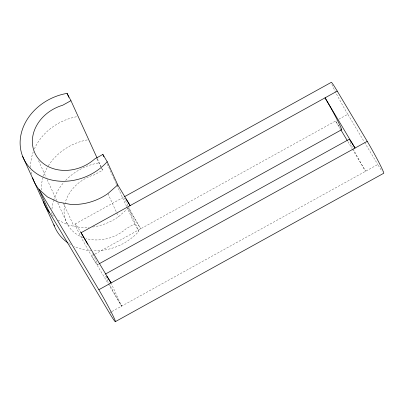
<?xml version="1.0" encoding="UTF-8"?>
<svg xmlns="http://www.w3.org/2000/svg" width="404" height="404" viewBox="0 0 404 404"><rect width="100%" height="100%" fill="white"/><g stroke="black" fill="none" stroke-linecap="round" stroke-linejoin="round"><path stroke-width="0.3" stroke-dasharray="2.02 1.52" d="M92.758 227.048A51.182 42.829 -24.5 0 0 118.483 216.766L128.326 208.085L140.688 228.795A23.26 1.177 61.1 0 1 128.194 206.171M97.45 158.817L102.641 170.22L94.364 174.796A38.617 32.315 -24.5 0 0 64.988 203.48M75.048 224.033L124.109 196.91M126.76 206.893L134.552 223.998L126.412 228.497A38.617 32.315 -24.5 0 1 85.87 238.476M94.379 254.399L91.622 255.924L108.065 283.472M94.93 254.096L336.668 120.432M338.789 119.261L347.809 114.276L364.246 141.824M97.637 264.63L98.743 264.019M109.933 312.61L111.524 311.731M112.054 311.439L377.785 164.514A23.26 1.177 61.1 0 0 382.078 171.336M57.954 220.099L68.72 225.26L81.012 227.563A51.182 42.829 -24.5 0 0 89.032 227.477M52.131 214.852L54.373 216.872M364.57 142.365L377.785 164.514M340.446 129.123L335.608 121.023A23.26 1.177 61.1 0 0 339.895 127.841M347.859 141.546L352.051 148.571M352.369 149.111L365.59 171.261A23.26 1.177 61.1 0 1 349.606 141.314M134.552 223.998L138.89 231.27A51.182 42.829 -24.5 0 1 92.789 250.808M108.388 284.012L121.604 306.161L111.297 283.542M96.95 158.964L101.252 167.615M101.53 168.135L102.641 170.22M128.326 208.085L138.89 231.27M107.277 164.14L113.509 177.826M113.771 178.391L115.589 182.386M115.847 182.956L116.63 184.663M116.887 185.234L126.497 206.328M107.918 193.587L118.483 216.766M63.342 203.05L73.907 226.235M38.547 160.721L46.081 177.255M47.122 179.533L56.732 200.626M57.772 202.904L67.902 225.139M82.941 237.491A38.617 32.315 -24.5 0 1 64.847 204.065M91.577 250.748A51.182 42.829 -24.5 0 1 73.952 246.339M70.609 244.587A51.182 42.829 -24.5 0 1 69.028 243.617M51.858 214.378A51.182 42.829 -24.5 0 1 51.808 212.575M51.965 208.908A51.182 42.829 -24.5 0 1 53.429 201.111M53.601 200.536A51.182 42.829 -24.5 0 1 64.009 182.143M65.67 180.336A51.182 42.829 -24.5 0 1 98.753 162.923M41.253 189.996A51.182 42.829 -24.5 0 1 43.213 176.775M43.4 176.2A51.182 42.829 -24.5 0 1 48.015 166.302M48.334 165.792A51.182 42.829 -24.5 0 1 87.602 139.845M94.627 257.51A23.26 1.177 61.1 0 1 93.566 259.121A23.26 1.177 61.1 0 1 77.27 229.543A23.26 1.177 61.1 0 1 80.108 231.159M92.662 253.631A23.26 1.177 61.1 0 1 94.374 256.995M121.604 306.161A23.26 1.177 61.1 0 1 105.025 274.271M127.911 205.611A23.26 1.177 61.1 0 1 124.382 198.031M347.809 114.276A23.26 1.177 61.1 0 1 331.654 83.896M31.568 174.22A51.182 42.829 -24.5 0 1 30.936 170.488M30.704 167.418A51.182 42.829 -24.5 0 1 33.229 151.869M34.365 149.02A51.182 42.829 -24.5 0 1 77.038 116.66"/><path stroke-width="0.61" d="M107.196 161.721A51.182 42.829 -24.5 0 1 25.099 161.448A51.182 42.829 -24.5 0 1 67.059 93.374L70.947 100.672L62.67 105.252A38.617 32.315 -24.5 0 0 36.209 155.591A38.617 32.315 -24.5 0 0 94.718 158.954L102.858 154.454L107.196 161.721L117.761 184.906L107.918 193.587A51.182 42.829 -24.5 0 1 70.448 204.384L58.156 202.081L47.389 196.92L38.88 189.249A51.182 42.829 -24.5 0 1 32.578 177.846M124.659 196.602L331.229 82.386A23.26 1.177 61.1 0 1 337.244 91.092L367.221 141.334A23.26 1.177 61.1 0 1 383.8 173.22L115.418 321.614M337.244 91.092L81.058 232.739L111.039 282.977A23.26 1.177 61.1 0 0 106.752 276.159M99.293 263.716L341.622 129.729M105.575 273.968L349.011 139.37A23.26 1.177 61.1 0 1 355.025 148.076L325.043 97.839A23.26 1.177 61.1 0 1 337.537 120.468A23.26 1.177 61.1 0 1 341.127 129.467M98.839 289.724A23.26 1.177 61.1 0 1 114.115 318.059A23.26 1.177 61.1 0 1 109.403 312.908L49.445 212.428L38.88 189.249L98.839 289.724L367.221 141.334M340.769 129.664L347.213 140.466M117.761 184.906L130.123 205.616A23.26 1.177 61.1 0 0 125.831 198.793M102.858 154.454L103.899 156.732M70.947 100.672L97.187 158.247M67.059 93.374L68.862 97.334M22.644 156.409L54.338 225.957M68.013 242.94A51.182 42.829 -24.5 0 1 53.909 224.796M49.445 212.428A51.182 42.829 -24.5 0 1 43.344 201.616M80.421 231.674A23.26 1.177 61.1 0 1 86.471 242.142M86.764 242.668A23.26 1.177 61.1 0 1 87.648 244.258"/></g></svg>
